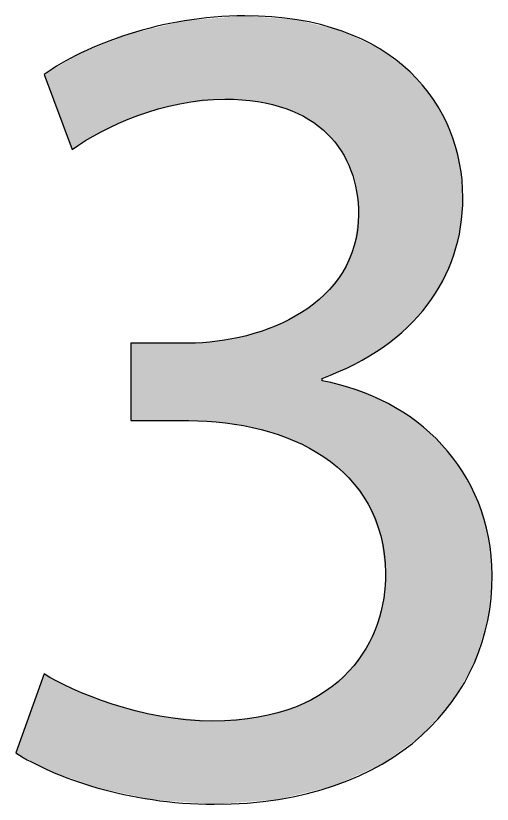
# Model space of a CAD drawing. Extents: x 0 to 360, y -268 to 0.
# Drawn here: x 66.201 to 67.418, y -145.034 to -143.019 of the extents above; entities that cross this region are included whole.
import ezdxf

# ---------------------------------------------------------------- set-up
doc = ezdxf.new("R2010")
doc.units = 0
doc.layers.add('LAYER_1', color=7, linetype='CONTINUOUS')

# ---------------------------------------------------------------- blocks, each defined once
blk = doc.blocks.new('*U102')
at = {"layer": 'LAYER_1', "color": 250}
for points in [[(66.7858, -143.2357), (66.7365, -143.0231), (66.7858, -143.019)], [(66.7858, -143.2357), (66.7858, -143.019), (66.7906, -143.236)], [(66.7906, -143.236), (66.7906, -143.0194), (66.8191, -143.2381)], [(66.8191, -143.2381), (66.8191, -143.0216), (66.8201, -143.2384)], [(66.8201, -143.2384), (66.8201, -143.0216), (66.8276, -143.2403)], [(66.8276, -143.2403), (66.8276, -143.0222), (66.8636, -143.2492)], [(66.6198, -143.2436), (66.5692, -143.0469), (66.6198, -143.0348)], [(66.6317, -143.2424), (66.6198, -143.0348), (66.6317, -143.0319)], [(66.6418, -143.2414), (66.6317, -143.0319), (66.6418, -143.0311)], [(66.7045, -143.235), (66.6418, -143.0311), (66.7045, -143.0258)], [(66.7079, -143.2346), (66.7045, -143.0258), (66.7079, -143.0255)], [(66.7155, -143.2339), (66.7079, -143.0255), (66.7155, -143.0249)], [(66.7348, -143.2319), (66.7155, -143.0249), (66.7348, -143.0233)], [(66.7365, -143.232), (66.7348, -143.0233), (66.7365, -143.0231)], [(66.7348, -143.2319), (66.7348, -143.0233), (66.7365, -143.232)], [(66.7365, -143.232), (66.7365, -143.0231), (66.7858, -143.2357)], [(66.8636, -143.2492), (66.8636, -143.025), (66.8718, -143.2512)], [(66.8718, -143.2512), (66.8718, -143.0256), (66.8905, -143.2559)], [(66.8905, -143.2559), (66.8905, -143.027), (66.9124, -143.2662)], [(66.9124, -143.2662), (66.9124, -143.0287), (66.9156, -143.2677)], [(66.9156, -143.2677), (66.9156, -143.0289), (66.9199, -143.2698)], [(66.9199, -143.2698), (66.9199, -143.0293), (66.9311, -143.2751)], [(66.9311, -143.2751), (66.9311, -143.0321), (66.9495, -143.2837)], [(66.9495, -143.2837), (66.9495, -143.0368), (66.9835, -143.3102)], [(66.5128, -143.2739), (66.495, -143.0647), (66.5128, -143.0605)], [(66.5497, -143.2634), (66.5128, -143.0605), (66.5497, -143.0516)], [(66.5692, -143.2579), (66.5497, -143.0516), (66.5692, -143.0469)], [(66.9835, -143.3102), (66.9835, -143.0454), (66.9882, -143.3138)], [(66.9882, -143.3138), (66.9882, -143.0465), (66.9896, -143.3149)], [(66.9896, -143.3149), (66.9896, -143.0469), (66.9925, -143.3171)], [(66.9925, -143.3171), (66.9925, -143.0476), (66.9966, -143.3203)], [(66.9966, -143.3203), (66.9966, -143.0487), (67.0148, -143.3427)], [(67.0148, -143.3427), (67.0148, -143.0533), (67.0323, -143.3642)], [(67.0323, -143.3642), (67.0323, -143.0577), (67.0348, -143.3691)], [(67.0348, -143.3691), (67.0348, -143.0583), (67.0356, -143.3707)], [(67.0356, -143.3707), (67.0356, -143.0587), (67.0521, -143.4037)], [(66.4472, -143.3029), (66.4192, -143.0938), (66.4472, -143.0828)], [(66.4899, -143.284), (66.4472, -143.0828), (66.4899, -143.0659)], [(66.495, -143.2817), (66.4899, -143.0659), (66.495, -143.0647)], [(67.0521, -143.4037), (67.0521, -143.0665), (67.0521, -143.4037)], [(67.0521, -143.4037), (67.0521, -143.0665), (67.0572, -143.414)], [(67.0572, -143.414), (67.0572, -143.0689), (67.0657, -143.4457)], [(67.0657, -143.4457), (67.0657, -143.0729), (67.067, -143.4505)], [(67.067, -143.4505), (67.067, -143.0736), (67.0709, -143.4651)], [(67.0709, -143.4651), (67.0709, -143.0754), (67.0718, -143.4683)], [(67.0718, -143.4683), (67.0718, -143.0758), (67.0765, -143.5258)], [(66.4082, -143.3221), (66.3679, -143.1141), (66.4082, -143.0981)], [(66.4192, -143.3153), (66.4082, -143.0981), (66.4192, -143.0938)], [(66.3679, -143.3467), (66.346, -143.1268), (66.3679, -143.1141)], [(66.3448, -143.3608), (66.2898, -143.1595), (66.3448, -143.1275)], [(66.346, -143.36), (66.3448, -143.1275), (66.346, -143.1268)], [(66.2898, -143.2137), (66.2731, -143.1692), (66.2898, -143.1595)], [(66.2898, -143.2137), (66.2898, -143.1595), (66.3448, -143.3608)], [(67.0765, -143.9035), (67.0718, -143.561), (67.0765, -143.5258)], [(67.0718, -143.9064), (67.0709, -143.5675), (67.0718, -143.561)], [(67.0709, -143.9069), (67.067, -143.5965), (67.0709, -143.5675)], [(67.0657, -143.9098), (67.0572, -143.6255), (67.0657, -143.6062)], [(67.067, -143.9092), (67.0657, -143.6062), (67.067, -143.5965)], [(67.0572, -143.9135), (67.0521, -143.6372), (67.0572, -143.6255)], [(67.0521, -143.9158), (67.0356, -143.6747), (67.0521, -143.6372)], [(67.0521, -143.9158), (67.0521, -143.6372), (67.0521, -143.6372)], [(67.0323, -143.9244), (67.0148, -143.7003), (67.0323, -143.6787)], [(67.0348, -143.9233), (67.0323, -143.6787), (67.0348, -143.6757)], [(67.0356, -143.923), (67.0348, -143.6757), (67.0356, -143.6747)], [(67.0148, -143.932), (66.9966, -143.7228), (67.0148, -143.7003)], [(66.9925, -143.9418), (66.9896, -143.7315), (66.9925, -143.7279)], [(66.9966, -143.94), (66.9925, -143.7279), (66.9966, -143.7228)], [(66.9835, -144.1435), (66.9495, -143.7628), (66.9835, -143.7363)], [(66.9882, -143.9437), (66.9835, -143.7363), (66.9882, -143.7326)], [(66.9896, -143.9431), (66.9882, -143.7326), (66.9896, -143.7315)], [(66.9495, -144.1251), (66.9311, -143.7772), (66.9495, -143.7628)], [(66.9495, -144.1251), (66.9495, -143.7628), (66.9835, -144.1435)], [(66.9124, -144.1049), (66.8905, -143.7982), (66.9124, -143.7868)], [(66.9156, -144.1066), (66.9124, -143.7868), (66.9156, -143.7852)], [(66.9124, -144.1049), (66.9124, -143.7868), (66.9156, -144.1066)], [(66.9199, -144.109), (66.9156, -143.7852), (66.9199, -143.783)], [(66.9156, -144.1066), (66.9156, -143.7852), (66.9199, -144.109)], [(66.9311, -144.1151), (66.9199, -143.783), (66.9311, -143.7772)], [(66.9199, -144.109), (66.9199, -143.783), (66.9311, -144.1151)], [(66.9311, -144.1151), (66.9311, -143.7772), (66.9495, -144.1251)], [(66.8718, -144.0911), (66.8636, -143.812), (66.8718, -143.8078)], [(66.8905, -144.0975), (66.8718, -143.8078), (66.8905, -143.7982)], [(66.8718, -144.0911), (66.8718, -143.8078), (66.8905, -144.0975)], [(66.8905, -144.0975), (66.8905, -143.7982), (66.9124, -144.1049)], [(66.8191, -144.0745), (66.7906, -143.8364), (66.8191, -143.8269)], [(66.8201, -144.0747), (66.8191, -143.8269), (66.8201, -143.8266)], [(66.8191, -144.0745), (66.8191, -143.8269), (66.8201, -144.0747)], [(66.8276, -144.0761), (66.8201, -143.8266), (66.8276, -143.8241)], [(66.8201, -144.0747), (66.8201, -143.8266), (66.8276, -144.0761)], [(66.8636, -144.0883), (66.8276, -143.8241), (66.8636, -143.812)], [(66.8276, -144.0761), (66.8276, -143.8241), (66.8636, -144.0883)], [(66.8636, -144.0883), (66.8636, -143.812), (66.8718, -144.0911)], [(66.7348, -144.059), (66.7155, -143.8508), (66.7348, -143.8471)], [(66.7365, -144.0591), (66.7348, -143.8471), (66.7365, -143.8468)], [(66.7348, -144.059), (66.7348, -143.8471), (66.7365, -144.0591)], [(66.7858, -144.0683), (66.7365, -143.8468), (66.7858, -143.8374)], [(66.7365, -144.0591), (66.7365, -143.8468), (66.7858, -144.0683)], [(66.7906, -144.0692), (66.7858, -143.8374), (66.7906, -143.8364)], [(66.7858, -144.0683), (66.7858, -143.8374), (66.7906, -144.0692)], [(66.7906, -144.0692), (66.7906, -143.8364), (66.8191, -144.0745)], [(66.7045, -144.0572), (66.6418, -143.8555), (66.7045, -143.8515)], [(66.6418, -144.0536), (66.6418, -143.8555), (66.7045, -144.0572)], [(66.7079, -144.0574), (66.7045, -143.8515), (66.7079, -143.8513)], [(66.7045, -144.0572), (66.7045, -143.8515), (66.7079, -144.0574)], [(66.7155, -144.0579), (66.7079, -143.8513), (66.7155, -143.8508)], [(66.7079, -144.0574), (66.7079, -143.8513), (66.7155, -144.0579)], [(66.7155, -144.0579), (66.7155, -143.8508), (66.7348, -144.059)], [(66.9835, -144.1435), (66.9835, -143.9516), (66.9882, -144.1461)], [(66.9882, -144.1461), (66.9882, -143.9528), (66.9896, -144.1472)], [(66.9896, -144.1472), (66.9896, -143.9532), (66.9925, -144.1497)], [(66.9925, -144.1497), (66.9925, -143.954), (66.9966, -144.1532)], [(66.9966, -144.1532), (66.9966, -143.9551), (67.0148, -144.1686)], [(67.0148, -144.1686), (67.0148, -143.9599), (67.0323, -144.1834)], [(67.0323, -144.1834), (67.0323, -143.9645), (67.0348, -144.1854)], [(67.0348, -144.1854), (67.0348, -143.9652), (67.0356, -144.1861)], [(67.0356, -144.1861), (67.0356, -143.9654), (67.0521, -144.2)], [(67.0521, -144.2), (67.0521, -143.9698), (67.0521, -144.2)], [(67.0521, -144.2), (67.0521, -143.9698), (67.0572, -144.207)], [(67.0572, -144.207), (67.0572, -143.9711), (67.0657, -144.2186)], [(67.0657, -144.2186), (67.0657, -143.9734), (67.067, -144.2204)], [(67.067, -144.2204), (67.067, -143.9737), (67.0709, -144.2257)], [(67.0709, -144.2257), (67.0709, -143.9747), (67.0718, -144.2269)], [(67.0718, -144.2269), (67.0718, -143.9751), (67.0765, -144.2333)], [(67.0765, -144.2333), (67.0765, -143.9772), (67.0958, -144.2595)], [(67.0958, -144.2595), (67.0958, -143.9855), (67.1014, -144.2672)], [(67.1014, -144.2672), (67.1014, -143.988), (67.125, -144.3267)], [(67.125, -144.3267), (67.125, -143.9982), (67.1308, -144.3414)], [(67.1308, -144.3414), (67.1308, -144.0007), (67.1335, -144.3481)], [(67.1335, -144.3481), (67.1335, -144.0019), (67.1368, -144.3743)], [(67.1368, -144.3743), (67.1368, -144.0033), (67.1397, -144.3977)], [(67.1397, -144.3977), (67.1397, -144.0046), (67.1411, -144.4086)], [(67.1411, -144.4086), (67.1411, -144.0052), (67.1454, -144.4432)], [(67.1454, -144.9248), (67.1411, -144.5068), (67.1454, -144.4432)], [(67.1397, -144.9289), (67.1368, -144.5243), (67.1397, -144.5123)], [(67.1411, -144.9279), (67.1397, -144.5123), (67.1411, -144.5068)], [(67.1368, -144.931), (67.1335, -144.5376), (67.1368, -144.5243)], [(67.1308, -144.9337), (67.125, -144.5719), (67.1308, -144.5484)], [(67.1335, -144.9325), (67.1308, -144.5484), (67.1335, -144.5376)], [(67.125, -144.9364), (67.1014, -144.623), (67.125, -144.5719)], [(67.1014, -144.947), (67.0958, -144.6353), (67.1014, -144.623)], [(67.0958, -144.9496), (67.0765, -144.6612), (67.0958, -144.6353)], [(67.067, -144.9626), (67.0657, -144.6757), (67.067, -144.674)], [(67.0709, -144.9608), (67.067, -144.674), (67.0709, -144.6687)], [(67.0718, -144.9604), (67.0709, -144.6687), (67.0718, -144.6675)], [(67.0765, -144.9583), (67.0718, -144.6675), (67.0765, -144.6612)], [(67.0521, -144.9694), (67.0356, -144.7082), (67.0521, -144.6941)], [(67.0572, -144.967), (67.0521, -144.694), (67.0572, -144.6871)], [(67.0521, -144.9694), (67.0521, -144.6941), (67.0521, -144.694)], [(67.0657, -144.9632), (67.0572, -144.6871), (67.0657, -144.6757)], [(66.2731, -144.9403), (66.2008, -144.9021), (66.2731, -144.7009)], [(66.2731, -144.9403), (66.2731, -144.7009), (66.2898, -144.9491)], [(66.2898, -144.9491), (66.2898, -144.7095), (66.3448, -144.9688)], [(67.0323, -144.9783), (67.0148, -144.7259), (67.0323, -144.7109)], [(67.0348, -144.9772), (67.0323, -144.7109), (67.0348, -144.7089)], [(67.0356, -144.9768), (67.0348, -144.7089), (67.0356, -144.7082)], [(67.0148, -144.9862), (66.9966, -144.7415), (67.0148, -144.7259)], [(66.3448, -144.9688), (66.3448, -144.7381), (66.346, -144.9692)], [(66.346, -144.9692), (66.346, -144.7387), (66.3679, -144.977)], [(66.3679, -144.977), (66.3679, -144.7472), (66.4082, -144.9914)], [(66.9835, -144.9939), (66.9495, -144.7676), (66.9835, -144.7498)], [(66.9882, -144.9928), (66.9835, -144.7498), (66.9882, -144.7473)], [(66.9896, -144.9924), (66.9882, -144.7473), (66.9896, -144.7466)], [(66.9925, -144.9917), (66.9896, -144.7466), (66.9925, -144.7451)], [(66.9966, -144.9907), (66.9925, -144.7451), (66.9966, -144.7415)], [(66.4082, -144.9914), (66.4082, -144.7628), (66.4192, -144.9938)], [(66.4192, -144.9938), (66.4192, -144.7671), (66.4472, -144.9998)], [(66.9495, -145.0023), (66.9311, -144.7772), (66.9495, -144.7676)], [(66.4472, -144.9998), (66.4472, -144.7779), (66.4899, -145.009)], [(66.4899, -145.009), (66.4899, -144.7887), (66.495, -145.0101)], [(66.495, -145.0101), (66.495, -144.79), (66.5128, -145.014)], [(66.5128, -145.014), (66.5128, -144.7945), (66.5497, -145.022)], [(66.8905, -145.0168), (66.8718, -144.7974), (66.8905, -144.7922)], [(66.9124, -145.0114), (66.8905, -144.7922), (66.9124, -144.7862)], [(66.9156, -145.0106), (66.9124, -144.7862), (66.9156, -144.7853)], [(66.9199, -145.0096), (66.9156, -144.7853), (66.9199, -144.783)], [(66.9311, -145.0068), (66.9199, -144.783), (66.9311, -144.7772)], [(66.5497, -145.022), (66.5497, -144.8038), (66.5692, -145.0234)], [(66.5692, -145.0234), (66.5692, -144.8087), (66.6198, -145.0272)], [(66.6198, -145.0272), (66.6198, -144.8133), (66.6317, -145.028)], [(66.6317, -145.028), (66.6317, -144.8144), (66.6418, -145.0288)], [(66.6418, -145.0288), (66.6418, -144.8154), (66.7045, -145.0334)], [(66.7858, -145.0278), (66.7365, -144.8185), (66.7858, -144.8145)], [(66.7906, -145.0275), (66.7858, -144.8145), (66.7906, -144.8141)], [(66.8191, -145.0253), (66.7906, -144.8141), (66.8191, -144.8117)], [(66.8201, -145.0253), (66.8191, -144.8117), (66.8201, -144.8117)], [(66.8276, -145.0247), (66.8201, -144.8117), (66.8276, -144.8096)], [(66.8636, -145.022), (66.8276, -144.8096), (66.8636, -144.7996)], [(66.8718, -145.0214), (66.8636, -144.7996), (66.8718, -144.7974)], [(66.7079, -145.0337), (66.7045, -144.8211), (66.7079, -144.8209)], [(66.7045, -145.0334), (66.7045, -144.8211), (66.7079, -145.0337)], [(66.7155, -145.0331), (66.7079, -144.8209), (66.7155, -144.8202)], [(66.7348, -145.0317), (66.7155, -144.8202), (66.7348, -144.8187)], [(66.7365, -145.0315), (66.7348, -144.8187), (66.7365, -144.8185)]]:
    blk.add_solid(points, dxfattribs=at)
at = {"layer": 'LAYER_1', "color": 250, "extrusion": (0, 0, -1)}
for points in [[(-66.7906, -143.236), (-66.7858, -143.019), (-66.7906, -143.0194)], [(-66.8191, -143.2381), (-66.7906, -143.0194), (-66.8191, -143.0216)], [(-66.8201, -143.2384), (-66.8191, -143.0216), (-66.8201, -143.0216)], [(-66.8276, -143.2403), (-66.8201, -143.0216), (-66.8276, -143.0222)], [(-66.8636, -143.2492), (-66.8276, -143.0222), (-66.8636, -143.025)], [(-66.6198, -143.2436), (-66.6198, -143.0348), (-66.6317, -143.2424)], [(-66.6317, -143.2424), (-66.6317, -143.0319), (-66.6418, -143.2414)], [(-66.6418, -143.2414), (-66.6418, -143.0311), (-66.7045, -143.235)], [(-66.7045, -143.235), (-66.7045, -143.0258), (-66.7079, -143.2346)], [(-66.7079, -143.2346), (-66.7079, -143.0255), (-66.7155, -143.2339)], [(-66.7155, -143.2339), (-66.7155, -143.0249), (-66.7348, -143.2319)], [(-66.8718, -143.2512), (-66.8636, -143.025), (-66.8718, -143.0256)], [(-66.8905, -143.2559), (-66.8718, -143.0256), (-66.8905, -143.027)], [(-66.9124, -143.2662), (-66.8905, -143.027), (-66.9124, -143.0287)], [(-66.9156, -143.2677), (-66.9124, -143.0287), (-66.9156, -143.0289)], [(-66.9199, -143.2698), (-66.9156, -143.0289), (-66.9199, -143.0293)], [(-66.9311, -143.2751), (-66.9199, -143.0293), (-66.9311, -143.0321)], [(-66.9495, -143.2837), (-66.9311, -143.0321), (-66.9495, -143.0368)], [(-66.9835, -143.3102), (-66.9495, -143.0368), (-66.9835, -143.0454)], [(-66.5128, -143.2739), (-66.5128, -143.0605), (-66.5497, -143.2634)], [(-66.5497, -143.2634), (-66.5497, -143.0516), (-66.5692, -143.2579)], [(-66.5692, -143.2579), (-66.5692, -143.0469), (-66.6198, -143.2436)], [(-66.9882, -143.3138), (-66.9835, -143.0454), (-66.9882, -143.0465)], [(-66.9896, -143.3149), (-66.9882, -143.0465), (-66.9896, -143.0469)], [(-66.9925, -143.3171), (-66.9896, -143.0469), (-66.9925, -143.0476)], [(-66.9966, -143.3203), (-66.9925, -143.0476), (-66.9966, -143.0487)], [(-67.0148, -143.3427), (-66.9966, -143.0487), (-67.0148, -143.0533)], [(-67.0323, -143.3642), (-67.0148, -143.0533), (-67.0323, -143.0577)], [(-67.0348, -143.3691), (-67.0323, -143.0577), (-67.0348, -143.0583)], [(-67.0356, -143.3707), (-67.0348, -143.0583), (-67.0356, -143.0587)], [(-67.0521, -143.4037), (-67.0356, -143.0587), (-67.0521, -143.0665)], [(-66.4472, -143.3029), (-66.4472, -143.0828), (-66.4899, -143.284)], [(-66.4899, -143.284), (-66.4899, -143.0659), (-66.495, -143.2817)], [(-66.495, -143.2817), (-66.495, -143.0647), (-66.5128, -143.2739)], [(-67.0521, -143.4037), (-67.0521, -143.0665), (-67.0521, -143.0665)], [(-67.0572, -143.414), (-67.0521, -143.0665), (-67.0572, -143.0689)], [(-67.0657, -143.4457), (-67.0572, -143.0689), (-67.0657, -143.0729)], [(-67.067, -143.4505), (-67.0657, -143.0729), (-67.067, -143.0736)], [(-67.0709, -143.4651), (-67.067, -143.0736), (-67.0709, -143.0754)], [(-67.0718, -143.4683), (-67.0709, -143.0754), (-67.0718, -143.0758)], [(-67.0765, -143.5258), (-67.0718, -143.0758), (-67.0765, -143.078)], [(-67.0765, -143.9035), (-67.0765, -143.078), (-67.0958, -143.8919)], [(-67.0958, -143.8919), (-67.0765, -143.078), (-67.0958, -143.0871)], [(-66.4082, -143.3221), (-66.4082, -143.0981), (-66.4192, -143.3153)], [(-66.4192, -143.3153), (-66.4192, -143.0938), (-66.4472, -143.3029)], [(-67.0958, -143.8919), (-67.0958, -143.0871), (-67.1014, -143.8885)], [(-67.1014, -143.8885), (-67.0958, -143.0871), (-67.1014, -143.0898)], [(-67.1014, -143.8885), (-67.1014, -143.0898), (-67.125, -143.8743)], [(-67.125, -143.8743), (-67.1014, -143.0898), (-67.125, -143.1009)], [(-67.125, -143.8743), (-67.125, -143.1009), (-67.1308, -143.8708)], [(-67.1308, -143.8708), (-67.125, -143.1009), (-67.1308, -143.1036)], [(-66.3679, -143.3467), (-66.3679, -143.1141), (-66.4082, -143.3221)], [(-67.1308, -143.8708), (-67.1308, -143.1036), (-67.1335, -143.8692)], [(-67.1335, -143.8692), (-67.1308, -143.1036), (-67.1335, -143.1057)], [(-67.1335, -143.8692), (-67.1335, -143.1057), (-67.1368, -143.8672)], [(-67.1368, -143.8672), (-67.1335, -143.1057), (-67.1368, -143.1082)], [(-67.1368, -143.8672), (-67.1368, -143.1082), (-67.1397, -143.8655)], [(-67.1397, -143.8655), (-67.1368, -143.1082), (-67.1397, -143.1104)], [(-67.1397, -143.8655), (-67.1397, -143.1104), (-67.1411, -143.8643)], [(-67.1411, -143.8643), (-67.1397, -143.1104), (-67.1411, -143.1115)], [(-67.1411, -143.8643), (-67.1411, -143.1115), (-67.1454, -143.8608)], [(-67.1454, -143.8608), (-67.1411, -143.1115), (-67.1454, -143.1148)], [(-67.1454, -143.8608), (-67.1454, -143.1148), (-67.1522, -143.8552)], [(-67.1522, -143.8552), (-67.1454, -143.1148), (-67.1522, -143.1199)], [(-67.1522, -143.8552), (-67.1522, -143.1199), (-67.2015, -143.815)], [(-67.2015, -143.815), (-67.1522, -143.1199), (-67.2015, -143.1574)], [(-66.3448, -143.3608), (-66.3448, -143.1275), (-66.346, -143.36)], [(-66.346, -143.36), (-66.346, -143.1268), (-66.3679, -143.3467)], [(-67.2015, -143.815), (-67.2015, -143.1574), (-67.2084, -143.8073)], [(-67.2084, -143.8073), (-67.2015, -143.1574), (-67.2084, -143.1626)], [(-67.2084, -143.8073), (-67.2084, -143.1626), (-67.2257, -143.788)], [(-67.2257, -143.788), (-67.2084, -143.1626), (-67.2257, -143.183)], [(-67.2257, -143.788), (-67.2257, -143.183), (-67.2372, -143.7752)], [(-67.2372, -143.7752), (-67.2257, -143.183), (-67.2372, -143.1965)], [(-67.2372, -143.7752), (-67.2372, -143.1965), (-67.2522, -143.7585)], [(-67.2522, -143.7585), (-67.2372, -143.1965), (-67.2522, -143.2142)], [(-67.2522, -143.7585), (-67.2522, -143.2142), (-67.268, -143.7339)], [(-67.268, -143.7339), (-67.2522, -143.2142), (-67.268, -143.2327)], [(-67.268, -143.7339), (-67.268, -143.2327), (-67.2898, -143.6998)], [(-67.2898, -143.6998), (-67.268, -143.2327), (-67.2898, -143.2734)], [(-67.2898, -143.6998), (-67.2898, -143.2734), (-67.2919, -143.6966)], [(-67.2919, -143.6966), (-67.2898, -143.2734), (-67.2919, -143.2773)], [(-67.2919, -143.6966), (-67.2919, -143.2773), (-67.31, -143.6538)], [(-67.31, -143.6538), (-67.2919, -143.2773), (-67.31, -143.3113)], [(-67.31, -143.6538), (-67.31, -143.3113), (-67.316, -143.6399)], [(-67.316, -143.6399), (-67.31, -143.3113), (-67.316, -143.3313)], [(-67.316, -143.6399), (-67.316, -143.3313), (-67.3203, -143.6297)], [(-67.3203, -143.6297), (-67.316, -143.3313), (-67.3203, -143.3461)], [(-67.3203, -143.6297), (-67.3203, -143.3461), (-67.335, -143.5689)], [(-67.335, -143.5689), (-67.3203, -143.3461), (-67.335, -143.3958)], [(-67.335, -143.5689), (-67.335, -143.3958), (-67.3374, -143.5586)], [(-67.3374, -143.5586), (-67.335, -143.3958), (-67.3374, -143.4224)], [(-67.3374, -143.5586), (-67.3374, -143.4224), (-67.3427, -143.4896)], [(-67.3427, -143.4896), (-67.3374, -143.4224), (-67.3427, -143.4789)], [(-67.3427, -143.4896), (-67.3427, -143.4789), (-67.3432, -143.4837)], [(-67.0718, -143.9064), (-67.0718, -143.561), (-67.0765, -143.9035)], [(-67.0709, -143.9069), (-67.0709, -143.5675), (-67.0718, -143.9064)], [(-67.0657, -143.9098), (-67.0657, -143.6062), (-67.067, -143.9092)], [(-67.067, -143.9092), (-67.067, -143.5965), (-67.0709, -143.9069)], [(-67.0572, -143.9135), (-67.0572, -143.6255), (-67.0657, -143.9098)], [(-67.0521, -143.9158), (-67.0521, -143.6372), (-67.0521, -143.9158)], [(-67.0521, -143.9158), (-67.0521, -143.6372), (-67.0572, -143.9135)], [(-67.0323, -143.9244), (-67.0323, -143.6787), (-67.0348, -143.9233)], [(-67.0348, -143.9233), (-67.0348, -143.6757), (-67.0356, -143.923)], [(-67.0356, -143.923), (-67.0356, -143.6747), (-67.0521, -143.9158)], [(-67.0148, -143.932), (-67.0148, -143.7003), (-67.0323, -143.9244)], [(-66.9925, -143.9418), (-66.9925, -143.7279), (-66.9966, -143.94)], [(-66.9966, -143.94), (-66.9966, -143.7228), (-67.0148, -143.932)], [(-66.9835, -143.9457), (-66.9835, -143.7363), (-66.9882, -143.9437)], [(-66.9882, -143.9437), (-66.9882, -143.7326), (-66.9896, -143.9431)], [(-66.9896, -143.9431), (-66.9896, -143.7315), (-66.9925, -143.9418)], [(-66.495, -144.0536), (-66.495, -143.8555), (-66.5128, -144.0536)], [(-66.5128, -144.0536), (-66.495, -143.8555), (-66.5128, -143.8555)], [(-66.5128, -144.0536), (-66.5128, -143.8555), (-66.5497, -144.0536)], [(-66.5497, -144.0536), (-66.5128, -143.8555), (-66.5497, -143.8555)], [(-66.5497, -144.0536), (-66.5497, -143.8555), (-66.5692, -144.0536)], [(-66.5692, -144.0536), (-66.5497, -143.8555), (-66.5692, -143.8555)], [(-66.5692, -144.0536), (-66.5692, -143.8555), (-66.6198, -144.0536)], [(-66.6198, -144.0536), (-66.5692, -143.8555), (-66.6198, -143.8555)], [(-66.6198, -144.0536), (-66.6198, -143.8555), (-66.6317, -144.0536)], [(-66.6317, -144.0536), (-66.6198, -143.8555), (-66.6317, -143.8555)], [(-66.6317, -144.0536), (-66.6317, -143.8555), (-66.6418, -144.0536)], [(-66.6418, -144.0536), (-66.6317, -143.8555), (-66.6418, -143.8555)], [(-66.9882, -144.1461), (-66.9835, -143.9516), (-66.9882, -143.9528)], [(-66.9896, -144.1472), (-66.9882, -143.9528), (-66.9896, -143.9532)], [(-66.9925, -144.1497), (-66.9896, -143.9532), (-66.9925, -143.954)], [(-66.9966, -144.1532), (-66.9925, -143.954), (-66.9966, -143.9551)], [(-67.0148, -144.1686), (-66.9966, -143.9551), (-67.0148, -143.9599)], [(-67.0323, -144.1834), (-67.0148, -143.9599), (-67.0323, -143.9645)], [(-67.0348, -144.1854), (-67.0323, -143.9645), (-67.0348, -143.9652)], [(-67.0356, -144.1861), (-67.0348, -143.9652), (-67.0356, -143.9654)], [(-67.0521, -144.2), (-67.0356, -143.9654), (-67.0521, -143.9698)], [(-67.0521, -144.2), (-67.0521, -143.9698), (-67.0521, -143.9698)], [(-67.0572, -144.207), (-67.0521, -143.9698), (-67.0572, -143.9711)], [(-67.0657, -144.2186), (-67.0572, -143.9711), (-67.0657, -143.9734)], [(-67.067, -144.2204), (-67.0657, -143.9734), (-67.067, -143.9737)], [(-67.0709, -144.2257), (-67.067, -143.9737), (-67.0709, -143.9747)], [(-67.0718, -144.2269), (-67.0709, -143.9747), (-67.0718, -143.9751)], [(-67.0765, -144.2333), (-67.0718, -143.9751), (-67.0765, -143.9772)], [(-67.0958, -144.2595), (-67.0765, -143.9772), (-67.0958, -143.9855)], [(-67.1014, -144.2672), (-67.0958, -143.9855), (-67.1014, -143.988)], [(-67.125, -144.3267), (-67.1014, -143.988), (-67.125, -143.9982)], [(-67.1308, -144.3414), (-67.125, -143.9982), (-67.1308, -144.0007)], [(-67.1335, -144.3481), (-67.1308, -144.0007), (-67.1335, -144.0019)], [(-67.1368, -144.3743), (-67.1335, -144.0019), (-67.1368, -144.0033)], [(-67.1397, -144.3977), (-67.1368, -144.0033), (-67.1397, -144.0046)], [(-67.1411, -144.4086), (-67.1397, -144.0046), (-67.1411, -144.0052)], [(-67.1454, -144.4432), (-67.1411, -144.0052), (-67.1454, -144.0071)], [(-67.1454, -144.9248), (-67.1454, -144.0071), (-67.1522, -144.9199)], [(-67.1522, -144.9199), (-67.1454, -144.0071), (-67.1522, -144.01)], [(-67.1522, -144.9199), (-67.1522, -144.01), (-67.2015, -144.8843)], [(-67.2015, -144.8843), (-67.1522, -144.01), (-67.2015, -144.0415)], [(-67.2015, -144.8843), (-67.2015, -144.0415), (-67.2084, -144.8793)], [(-67.2084, -144.8793), (-67.2015, -144.0415), (-67.2084, -144.0459)], [(-67.2084, -144.8793), (-67.2084, -144.0459), (-67.2257, -144.8668)], [(-67.2257, -144.8668), (-67.2084, -144.0459), (-67.2257, -144.057)], [(-67.2257, -144.8668), (-67.2257, -144.057), (-67.2372, -144.8585)], [(-67.2372, -144.8585), (-67.2257, -144.057), (-67.2372, -144.0674)], [(-67.2372, -144.8585), (-67.2372, -144.0674), (-67.2522, -144.8419)], [(-67.2522, -144.8419), (-67.2372, -144.0674), (-67.2522, -144.081)], [(-67.2522, -144.8419), (-67.2522, -144.081), (-67.268, -144.8244)], [(-67.268, -144.8244), (-67.2522, -144.081), (-67.268, -144.0953)], [(-67.268, -144.8244), (-67.268, -144.0953), (-67.2898, -144.8003)], [(-67.2898, -144.8003), (-67.268, -144.0953), (-67.2898, -144.1151)], [(-67.2898, -144.8003), (-67.2898, -144.1151), (-67.2919, -144.798)], [(-67.2919, -144.798), (-67.2898, -144.1151), (-67.2919, -144.1178)], [(-67.2919, -144.798), (-67.2919, -144.1178), (-67.31, -144.7778)], [(-67.31, -144.7778), (-67.2919, -144.1178), (-67.31, -144.1414)], [(-67.31, -144.7778), (-67.31, -144.1414), (-67.316, -144.7713)], [(-67.316, -144.7713), (-67.31, -144.1414), (-67.316, -144.1491)], [(-67.316, -144.7713), (-67.316, -144.1491), (-67.3203, -144.7637)], [(-67.3203, -144.7637), (-67.316, -144.1491), (-67.3203, -144.1548)], [(-67.3203, -144.7637), (-67.3203, -144.1548), (-67.335, -144.738)], [(-67.335, -144.738), (-67.3203, -144.1548), (-67.335, -144.1738)], [(-67.335, -144.738), (-67.335, -144.1738), (-67.3374, -144.7337)], [(-67.3374, -144.7337), (-67.335, -144.1738), (-67.3374, -144.177)], [(-67.3374, -144.7337), (-67.3374, -144.177), (-67.3427, -144.7245)], [(-67.3427, -144.7245), (-67.3374, -144.177), (-67.3427, -144.1839)], [(-67.3427, -144.7245), (-67.3427, -144.1839), (-67.3432, -144.7237)], [(-67.3432, -144.7237), (-67.3427, -144.1839), (-67.3432, -144.1848)], [(-67.3432, -144.7237), (-67.3432, -144.1848), (-67.3726, -144.6722)], [(-67.3726, -144.6722), (-67.3432, -144.1848), (-67.3726, -144.2426)], [(-67.3726, -144.6722), (-67.3726, -144.2426), (-67.3829, -144.6396)], [(-67.3829, -144.6396), (-67.3726, -144.2426), (-67.3829, -144.2629)], [(-67.3829, -144.6396), (-67.3829, -144.2629), (-67.4068, -144.564)], [(-67.4068, -144.564), (-67.3829, -144.2629), (-67.4068, -144.3452)], [(-67.4068, -144.564), (-67.4068, -144.3452), (-67.4086, -144.5457)], [(-67.4086, -144.5457), (-67.4068, -144.3452), (-67.4086, -144.3515)], [(-67.4086, -144.5457), (-67.4086, -144.3515), (-67.4183, -144.4494)], [(-67.1397, -144.9289), (-67.1397, -144.5123), (-67.1411, -144.9279)], [(-67.1411, -144.9279), (-67.1411, -144.5068), (-67.1454, -144.9248)], [(-67.1368, -144.931), (-67.1368, -144.5243), (-67.1397, -144.9289)], [(-67.1308, -144.9337), (-67.1308, -144.5484), (-67.1335, -144.9325)], [(-67.1335, -144.9325), (-67.1335, -144.5376), (-67.1368, -144.931)], [(-67.125, -144.9364), (-67.125, -144.5719), (-67.1308, -144.9337)], [(-67.1014, -144.947), (-67.1014, -144.623), (-67.125, -144.9364)], [(-67.0958, -144.9496), (-67.0958, -144.6353), (-67.1014, -144.947)], [(-67.067, -144.9626), (-67.067, -144.674), (-67.0709, -144.9608)], [(-67.0709, -144.9608), (-67.0709, -144.6687), (-67.0718, -144.9604)], [(-67.0718, -144.9604), (-67.0718, -144.6675), (-67.0765, -144.9583)], [(-67.0765, -144.9583), (-67.0765, -144.6612), (-67.0958, -144.9496)], [(-67.0521, -144.9694), (-67.0521, -144.694), (-67.0572, -144.967)], [(-67.0521, -144.9694), (-67.0521, -144.6941), (-67.0521, -144.9694)], [(-67.0572, -144.967), (-67.0572, -144.6871), (-67.0657, -144.9632)], [(-67.0657, -144.9632), (-67.0657, -144.6757), (-67.067, -144.9626)], [(-66.2898, -144.9491), (-66.2731, -144.7009), (-66.2898, -144.7095)], [(-66.3448, -144.9688), (-66.2898, -144.7095), (-66.3448, -144.7381)], [(-67.0323, -144.9783), (-67.0323, -144.7109), (-67.0348, -144.9772)], [(-67.0348, -144.9772), (-67.0348, -144.7089), (-67.0356, -144.9768)], [(-67.0356, -144.9768), (-67.0356, -144.7082), (-67.0521, -144.9694)], [(-67.0148, -144.9862), (-67.0148, -144.7259), (-67.0323, -144.9783)], [(-66.346, -144.9692), (-66.3448, -144.7381), (-66.346, -144.7387)], [(-66.3679, -144.977), (-66.346, -144.7387), (-66.3679, -144.7472)], [(-66.4082, -144.9914), (-66.3679, -144.7472), (-66.4082, -144.7628)], [(-66.9835, -144.9939), (-66.9835, -144.7498), (-66.9882, -144.9928)], [(-66.9882, -144.9928), (-66.9882, -144.7473), (-66.9896, -144.9924)], [(-66.9896, -144.9924), (-66.9896, -144.7466), (-66.9925, -144.9917)], [(-66.9925, -144.9917), (-66.9925, -144.7451), (-66.9966, -144.9907)], [(-66.9966, -144.9907), (-66.9966, -144.7415), (-67.0148, -144.9862)], [(-66.4192, -144.9938), (-66.4082, -144.7628), (-66.4192, -144.7671)], [(-66.4472, -144.9998), (-66.4192, -144.7671), (-66.4472, -144.7779)], [(-66.9495, -145.0023), (-66.9495, -144.7676), (-66.9835, -144.9939)], [(-66.4899, -145.009), (-66.4472, -144.7779), (-66.4899, -144.7887)], [(-66.495, -145.0101), (-66.4899, -144.7887), (-66.495, -144.79)], [(-66.5128, -145.014), (-66.495, -144.79), (-66.5128, -144.7945)], [(-66.5497, -145.022), (-66.5128, -144.7945), (-66.5497, -144.8038)], [(-66.8905, -145.0168), (-66.8905, -144.7922), (-66.9124, -145.0114)], [(-66.9124, -145.0114), (-66.9124, -144.7862), (-66.9156, -145.0106)], [(-66.9156, -145.0106), (-66.9156, -144.7853), (-66.9199, -145.0096)], [(-66.9199, -145.0096), (-66.9199, -144.783), (-66.9311, -145.0068)], [(-66.9311, -145.0068), (-66.9311, -144.7772), (-66.9495, -145.0023)], [(-66.5692, -145.0234), (-66.5497, -144.8038), (-66.5692, -144.8087)], [(-66.6198, -145.0272), (-66.5692, -144.8087), (-66.6198, -144.8133)], [(-66.6317, -145.028), (-66.6198, -144.8133), (-66.6317, -144.8144)], [(-66.6418, -145.0288), (-66.6317, -144.8144), (-66.6418, -144.8154)], [(-66.7045, -145.0334), (-66.6418, -144.8154), (-66.7045, -144.8211)], [(-66.7858, -145.0278), (-66.7858, -144.8145), (-66.7906, -145.0275)], [(-66.7906, -145.0275), (-66.7906, -144.8141), (-66.8191, -145.0253)], [(-66.8191, -145.0253), (-66.8191, -144.8117), (-66.8201, -145.0253)], [(-66.8201, -145.0253), (-66.8201, -144.8117), (-66.8276, -145.0247)], [(-66.8276, -145.0247), (-66.8276, -144.8096), (-66.8636, -145.022)], [(-66.8636, -145.022), (-66.8636, -144.7996), (-66.8718, -145.0214)], [(-66.8718, -145.0214), (-66.8718, -144.7974), (-66.8905, -145.0168)], [(-66.7079, -145.0337), (-66.7079, -144.8209), (-66.7155, -145.0331)], [(-66.7155, -145.0331), (-66.7155, -144.8202), (-66.7348, -145.0317)], [(-66.7348, -145.0317), (-66.7348, -144.8187), (-66.7365, -145.0315)], [(-66.7365, -145.0315), (-66.7365, -144.8185), (-66.7858, -145.0278)]]:
    blk.add_solid(points, dxfattribs=at)
blk = doc.blocks.new('BLOCK_14')
at = {"layer": 'LAYER_1'}
blk.add_open_spline([(66.2731, -144.7009), (66.3479, -144.746), (66.5188, -144.8211), (66.7045, -144.8211), (67.0407, -144.8211), (67.1482, -144.6082), (67.1454, -144.4432), (67.1427, -144.1704), (66.8967, -144.0536), (66.6418, -144.0536), (66.6418, -144.0536), (66.495, -144.0536), (66.495, -144.0536), (66.495, -144.0536), (66.495, -143.8555), (66.495, -143.8555), (66.495, -143.8555), (66.6418, -143.8555), (66.6418, -143.8555), (66.8336, -143.8555), (67.0765, -143.7566), (67.0765, -143.5258), (67.0765, -143.3697), (66.9773, -143.2319), (66.7348, -143.2319), (66.5787, -143.2319), (66.4288, -143.3008), (66.3448, -143.3608), (66.3448, -143.3608), (66.2731, -143.1692), (66.2731, -143.1692), (66.3779, -143.0941), (66.5756, -143.019), (66.7858, -143.019), (67.1695, -143.019), (67.3432, -143.2471), (67.3432, -143.4837), (67.3432, -143.6877), (67.2205, -143.8586), (66.9835, -143.9457), (66.9835, -143.9457), (66.9835, -143.9516), (66.9835, -143.9516), (67.2233, -143.9967), (67.4155, -144.1766), (67.4183, -144.4494), (67.4183, -144.7612), (67.1723, -145.0337), (66.7079, -145.0337), (66.4888, -145.0337), (66.2969, -144.9648), (66.2008, -144.9021), (66.2008, -144.9021), (66.2731, -144.7009), (66.2731, -144.7009)], degree=3, knots=[0, 0, 0, 0, 1, 1, 1, 2, 2, 2, 3, 3, 3, 4, 4, 4, 5, 5, 5, 6, 6, 6, 7, 7, 7, 8, 8, 8, 9, 9, 9, 10, 10, 10, 11, 11, 11, 12, 12, 12, 13, 13, 13, 14, 14, 14, 15, 15, 15, 16, 16, 16, 17, 17, 17, 18, 18, 18, 18], dxfattribs=at)
at = {"layer": 'LAYER_1', "color": 250}
blk.add_blockref('*U102', (0, 0), dxfattribs=at)
blk = doc.blocks.new('BLOCK_4')
at = {"layer": 'LAYER_1'}
blk.add_blockref('BLOCK_14', (0, 0), dxfattribs=at)

msp = doc.modelspace()

# ---------------------------------------------------------------- block references
at = {"layer": 'LAYER_1'}
msp.add_blockref('BLOCK_4', (0, 0), dxfattribs=at)

doc.saveas('drawing.dxf')
